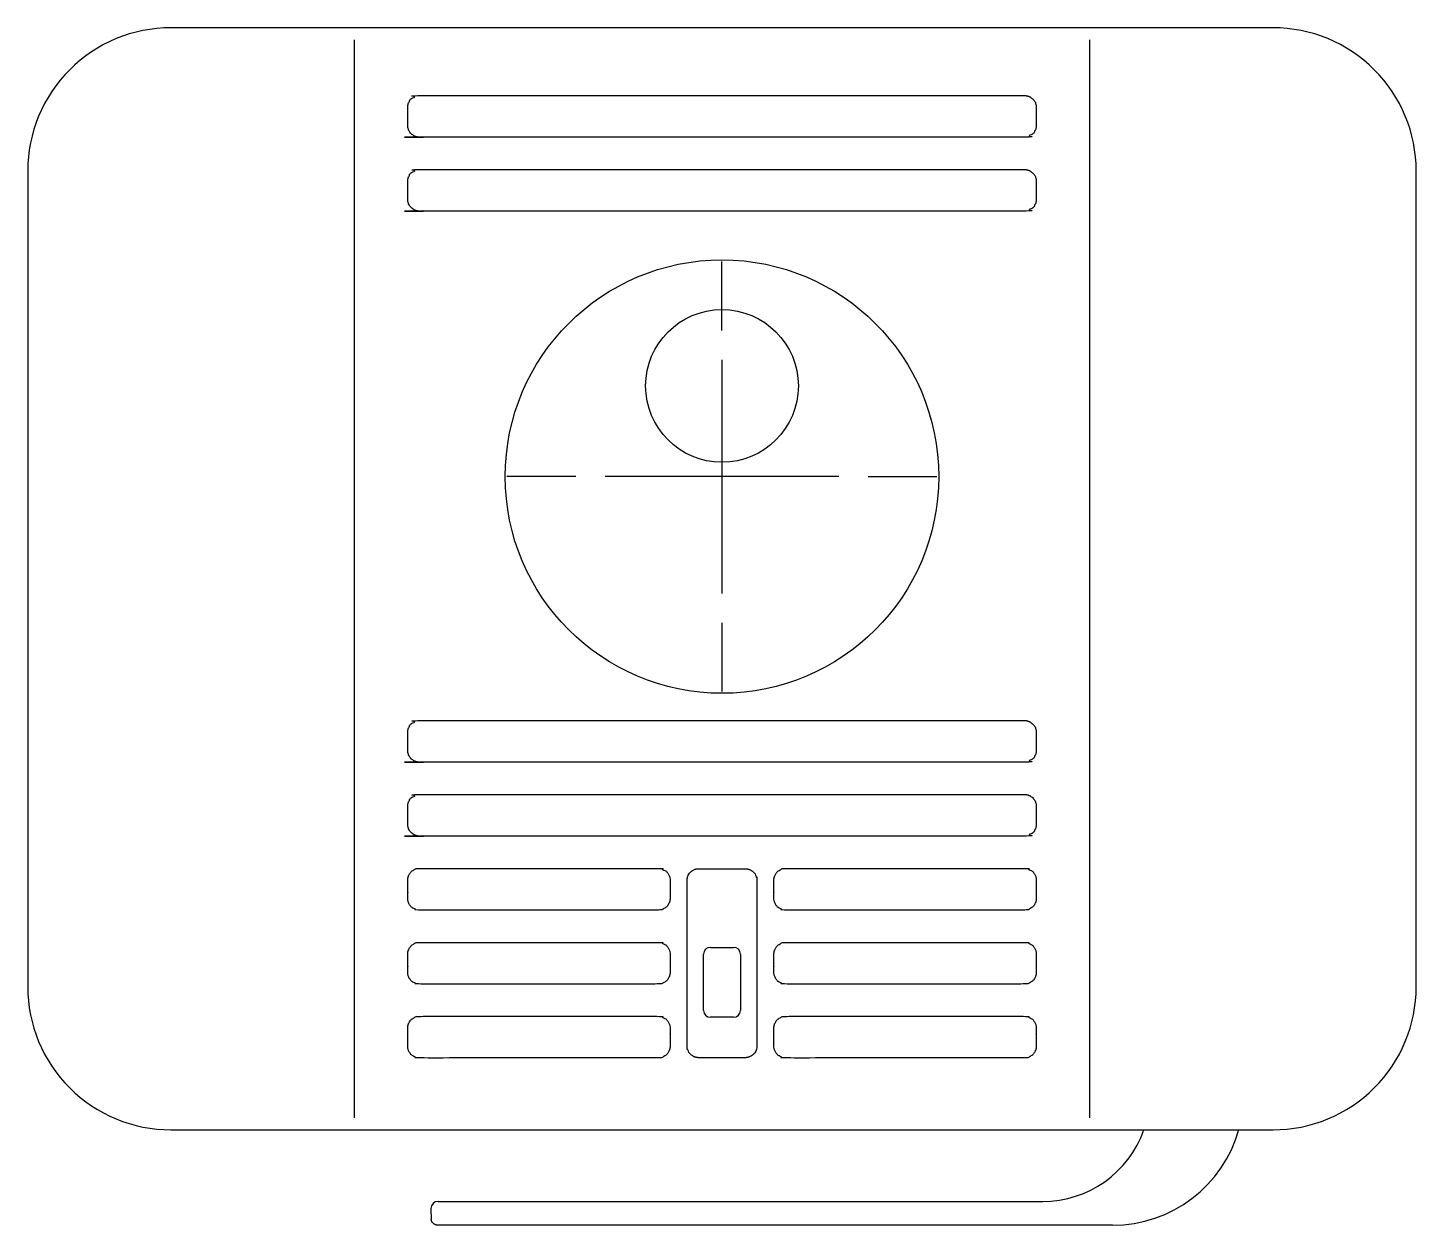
# Model space of a CAD drawing. Header units: millimetres. Extents: x 66.126 to 66.708, y 160.666 to 161.168.
import ezdxf
from ezdxf.lldxf.tags import DXFTag

# ---------------------------------------------------------------- set-up
doc = ezdxf.new("R2010")
doc.units = ezdxf.units.MM
tags = doc.linetypes.add('CENTER2', pattern=[28.575, 19.05, -3.175, 3.175, -3.175]).pattern_tags.tags
tags[10:11] = [DXFTag(74, 4), DXFTag(75, 0), DXFTag(340, '0'), DXFTag(46, 0.0), DXFTag(50, 0.0), DXFTag(44, 0.0), DXFTag(45, 0.0)]
tags[8:9] = [DXFTag(74, 4), DXFTag(75, 0), DXFTag(340, '0'), DXFTag(46, 0.0), DXFTag(50, 0.0), DXFTag(44, 0.0), DXFTag(45, 0.0)]
tags[6:7] = [DXFTag(74, 4), DXFTag(75, 0), DXFTag(340, '0'), DXFTag(46, 0.0), DXFTag(50, 0.0), DXFTag(44, 0.0), DXFTag(45, 0.0)]
tags[4:5] = [DXFTag(74, 4), DXFTag(75, 0), DXFTag(340, '0'), DXFTag(46, 0.0), DXFTag(50, 0.0), DXFTag(44, 0.0), DXFTag(45, 0.0)]

# ---------------------------------------------------------------- blocks, each defined once
blk = doc.blocks.new('*U47')
at = {"color": 0}
for p, q in [((-0.154, -0.457), (-0.154, -0.005)), ((0.154, -0.005), (0.154, -0.457)), ((-0.0077, -0.41196), (-0.0077, -0.38833)), ((-0.00488, -0.38551), (0.00488, -0.38551)), ((0.0077, -0.38833), (0.0077, -0.41196)), ((0.00488, -0.41478), (-0.00488, -0.41478)), ((-0.119, -0.492), (-0.116, -0.492)), ((-0.116, -0.492), (0.13446, -0.492)), ((-0.122, -0.495), (-0.12195, -0.49954)), ((-0.116, -0.502), (-0.119, -0.502)), ((0.16374, -0.502), (-0.116, -0.502))]:
    blk.add_line(p, q, dxfattribs=at)
at = {"color": 0, "linetype": 'CENTER2'}
for p, q in [((0, -0.1269), (0, -0.09803)), ((0, -0.13915), (0, -0.23715)), ((-0.06125, -0.18815), (-0.09012, -0.18815)), ((0.049, -0.18815), (-0.049, -0.18815)), ((0.06125, -0.18815), (0.09012, -0.18815)), ((0, -0.2494), (0, -0.27827))]:
    blk.add_line(p, q, dxfattribs=at)
at = {"color": 0}
blk.add_lwpolyline([(0.231, 0), (-0.231, 0, 0.414214), (-0.291, -0.06), (-0.291, -0.402, 0.414214), (-0.231, -0.462), (0.231, -0.462, 0.414214), (0.291, -0.402), (0.291, -0.06, 0.414214)], format="xyb", close=True, dxfattribs=at)
for centre, radius in [((0, -0.18815), 0.09085), ((0, -0.15015), 0.032)]:
    blk.add_circle(centre, radius, dxfattribs=at)
for centre, radius, start, end in [((0.13446, -0.447), 0.045, 270, 340.52878), ((0.16374, -0.447), 0.055, 270.00003, 344.37106), ((0.13446, -0.447), 0.045, 340.15417, 340.5004), ((-0.119, -0.495), 0.003, 90, 180)]:
    blk.add_arc(centre, radius, start, end, dxfattribs=at)
for centre, major_axis in [((-0.00451, -0.38871), (0.00239, -0.00239)), ((0.00451, -0.38871), (-0.00239, -0.00239)), ((-0.00451, -0.41159), (0.00239, 0.00239)), ((0.00451, -0.41159), (-0.00239, 0.00239))]:
    blk.add_ellipse(centre, major_axis=major_axis, ratio=0.889126, start_param=2.414818, end_param=3.868368, dxfattribs=at)
for points, weights, knots in [([(0.12678, -0.02841), (0, -0.02841), (-0.12678, -0.02841), (-0.13173, -0.02841), (-0.13173, -0.03336), (-0.13173, -0.03715), (-0.13173, -0.04094), (-0.13173, -0.04589), (-0.12678, -0.04589), (0, -0.04589), (0.12678, -0.04589), (0.13174, -0.04589), (0.13174, -0.04094), (0.13174, -0.03715), (0.13174, -0.03336), (0.13174, -0.02841), (0.12678, -0.02841)], [1, 1, 1, 0.713921967736, 1, 1, 1, 0.713921967736, 1, 1, 1, 0.713921967736, 1, 1, 1, 0.713921967736, 1], [0, 0, 0, 1, 1, 2.551426, 2.551426, 3.551426, 3.551426, 5.102852, 5.102852, 6.102852, 6.102852, 7.654278, 7.654278, 8.654278, 8.654278, 10.205704, 10.205704, 10.205704]), ([(0.12678, -0.05941), (0, -0.05941), (-0.12678, -0.05941), (-0.13173, -0.05941), (-0.13173, -0.06436), (-0.13173, -0.06815), (-0.13173, -0.07194), (-0.13173, -0.07689), (-0.12678, -0.07689), (0, -0.07689), (0.12678, -0.07689), (0.13174, -0.07689), (0.13174, -0.07194), (0.13174, -0.06815), (0.13174, -0.06436), (0.13174, -0.05941), (0.12678, -0.05941)], [1, 1, 1, 0.713921967736, 1, 1, 1, 0.713921967736, 1, 1, 1, 0.713921967736, 1, 1, 1, 0.713921967736, 1], [0, 0, 0, 1, 1, 2.551426, 2.551426, 3.551426, 3.551426, 5.102852, 5.102852, 6.102852, 6.102852, 7.654278, 7.654278, 8.654278, 8.654278, 10.205704, 10.205704, 10.205704]), ([(0.12678, -0.29041), (0, -0.29041), (-0.12678, -0.29041), (-0.13173, -0.29041), (-0.13173, -0.29536), (-0.13173, -0.29915), (-0.13173, -0.30294), (-0.13173, -0.30789), (-0.12678, -0.30789), (0, -0.30789), (0.12678, -0.30789), (0.13174, -0.30789), (0.13174, -0.30294), (0.13174, -0.29915), (0.13174, -0.29536), (0.13174, -0.29041), (0.12678, -0.29041)], [1, 1, 1, 0.713921967736, 1, 1, 1, 0.713921967736, 1, 1, 1, 0.713921967736, 1, 1, 1, 0.713921967736, 1], [0, 0, 0, 1, 1, 2.551426, 2.551426, 3.551426, 3.551426, 5.102852, 5.102852, 6.102852, 6.102852, 7.654278, 7.654278, 8.654278, 8.654278, 10.205704, 10.205704, 10.205704]), ([(0.12678, -0.32141), (0, -0.32141), (-0.12678, -0.32141), (-0.13173, -0.32141), (-0.13173, -0.32636), (-0.13173, -0.33015), (-0.13173, -0.33394), (-0.13173, -0.33889), (-0.12678, -0.33889), (0, -0.33889), (0.12678, -0.33889), (0.13174, -0.33889), (0.13174, -0.33394), (0.13174, -0.33015), (0.13174, -0.32636), (0.13174, -0.32141), (0.12678, -0.32141)], [1, 1, 1, 0.713921967736, 1, 1, 1, 0.713921967736, 1, 1, 1, 0.713921967736, 1, 1, 1, 0.713921967736, 1], [0, 0, 0, 1, 1, 2.551426, 2.551426, 3.551426, 3.551426, 5.102852, 5.102852, 6.102852, 6.102852, 7.654278, 7.654278, 8.654278, 8.654278, 10.205704, 10.205704, 10.205704]), ([(-0.02176, -0.36494), (-0.02176, -0.36115), (-0.02176, -0.35736), (-0.02176, -0.35241), (-0.02671, -0.35241), (-0.07675, -0.35241), (-0.12678, -0.35241), (-0.13173, -0.35241), (-0.13173, -0.35736), (-0.13173, -0.36115), (-0.13173, -0.36494), (-0.13173, -0.36989), (-0.12678, -0.36989), (-0.07675, -0.36989), (-0.02671, -0.36989), (-0.02176, -0.36989), (-0.02176, -0.36494)], [1, 1, 1, 0.713921967736, 1, 1, 1, 0.713921967736, 1, 1, 1, 0.713921967736, 1, 1, 1, 0.713921967736, 1], [0, 0, 0, 1, 1, 2.551426, 2.551426, 3.551426, 3.551426, 5.102852, 5.102852, 6.102852, 6.102852, 7.654278, 7.654278, 8.654278, 8.654278, 10.205704, 10.205704, 10.205704]), ([(0.00973, -0.35253), (0, -0.35253), (-0.00973, -0.35253), (-0.01462, -0.35253), (-0.01462, -0.35742), (-0.01462, -0.39215), (-0.01462, -0.42688), (-0.01462, -0.43177), (-0.00973, -0.43177), (0, -0.43177), (0.00973, -0.43177), (0.01462, -0.43177), (0.01462, -0.42688), (0.01462, -0.39215), (0.01462, -0.35742), (0.01462, -0.35253), (0.00973, -0.35253)], [1, 1, 1, 0.722228243417, 1, 1, 1, 0.722228243417, 1, 1, 1, 0.722228243417, 1, 1, 1, 0.722228243417, 1], [0, 0, 0, 1, 1, 2.527556, 2.527556, 3.527556, 3.527556, 5.055111, 5.055111, 6.055111, 6.055111, 7.582667, 7.582667, 8.582667, 8.582667, 10.110222, 10.110222, 10.110222]), ([(0.13174, -0.36494), (0.13174, -0.36115), (0.13174, -0.35736), (0.13174, -0.35241), (0.12679, -0.35241), (0.07675, -0.35241), (0.02671, -0.35241), (0.02176, -0.35241), (0.02176, -0.35736), (0.02176, -0.36115), (0.02176, -0.36494), (0.02176, -0.36989), (0.02671, -0.36989), (0.07675, -0.36989), (0.12679, -0.36989), (0.13174, -0.36989), (0.13174, -0.36494)], [1, 1, 1, 0.713921967736, 1, 1, 1, 0.713921967736, 1, 1, 1, 0.713921967736, 1, 1, 1, 0.713921967736, 1], [0, 0, 0, 1, 1, 2.551426, 2.551426, 3.551426, 3.551426, 5.102852, 5.102852, 6.102852, 6.102852, 7.654278, 7.654278, 8.654278, 8.654278, 10.205704, 10.205704, 10.205704]), ([(-0.02176, -0.39594), (-0.02176, -0.39215), (-0.02176, -0.38836), (-0.02176, -0.38341), (-0.02671, -0.38341), (-0.07675, -0.38341), (-0.12678, -0.38341), (-0.13173, -0.38341), (-0.13173, -0.38836), (-0.13173, -0.39215), (-0.13173, -0.39594), (-0.13173, -0.40089), (-0.12678, -0.40089), (-0.07675, -0.40089), (-0.02671, -0.40089), (-0.02176, -0.40089), (-0.02176, -0.39594)], [1, 1, 1, 0.713921967736, 1, 1, 1, 0.713921967736, 1, 1, 1, 0.713921967736, 1, 1, 1, 0.713921967736, 1], [0, 0, 0, 1, 1, 2.551426, 2.551426, 3.551426, 3.551426, 5.102852, 5.102852, 6.102852, 6.102852, 7.654278, 7.654278, 8.654278, 8.654278, 10.205704, 10.205704, 10.205704]), ([(0.13174, -0.39594), (0.13174, -0.39215), (0.13174, -0.38836), (0.13174, -0.38341), (0.12679, -0.38341), (0.07675, -0.38341), (0.02671, -0.38341), (0.02176, -0.38341), (0.02176, -0.38836), (0.02176, -0.39215), (0.02176, -0.39594), (0.02176, -0.40089), (0.02671, -0.40089), (0.07675, -0.40089), (0.12679, -0.40089), (0.13174, -0.40089), (0.13174, -0.39594)], [1, 1, 1, 0.713921967736, 1, 1, 1, 0.713921967736, 1, 1, 1, 0.713921967736, 1, 1, 1, 0.713921967736, 1], [0, 0, 0, 1, 1, 2.551426, 2.551426, 3.551426, 3.551426, 5.102852, 5.102852, 6.102852, 6.102852, 7.654278, 7.654278, 8.654278, 8.654278, 10.205704, 10.205704, 10.205704]), ([(-0.02176, -0.42694), (-0.02176, -0.42315), (-0.02176, -0.41936), (-0.02176, -0.41441), (-0.02671, -0.41441), (-0.07675, -0.41441), (-0.12678, -0.41441), (-0.13173, -0.41441), (-0.13173, -0.41936), (-0.13173, -0.42315), (-0.13173, -0.42694), (-0.13173, -0.43189), (-0.12678, -0.43189), (-0.07675, -0.43189), (-0.02671, -0.43189), (-0.02176, -0.43189), (-0.02176, -0.42694)], [1, 1, 1, 0.713921967736, 1, 1, 1, 0.713921967736, 1, 1, 1, 0.713921967736, 1, 1, 1, 0.713921967736, 1], [0, 0, 0, 1, 1, 2.551426, 2.551426, 3.551426, 3.551426, 5.102852, 5.102852, 6.102852, 6.102852, 7.654278, 7.654278, 8.654278, 8.654278, 10.205704, 10.205704, 10.205704]), ([(0.13174, -0.42694), (0.13174, -0.42315), (0.13174, -0.41936), (0.13174, -0.41441), (0.12679, -0.41441), (0.07675, -0.41441), (0.02671, -0.41441), (0.02176, -0.41441), (0.02176, -0.41936), (0.02176, -0.42315), (0.02176, -0.42694), (0.02176, -0.43189), (0.02671, -0.43189), (0.07675, -0.43189), (0.12679, -0.43189), (0.13174, -0.43189), (0.13174, -0.42694)], [1, 1, 1, 0.713921967736, 1, 1, 1, 0.713921967736, 1, 1, 1, 0.713921967736, 1, 1, 1, 0.713921967736, 1], [0, 0, 0, 1, 1, 2.551426, 2.551426, 3.551426, 3.551426, 5.102852, 5.102852, 6.102852, 6.102852, 7.654278, 7.654278, 8.654278, 8.654278, 10.205704, 10.205704, 10.205704])]:
    blk.add_rational_spline(points, weights, degree=2, knots=knots, dxfattribs=at)
blk.add_rational_spline([(-0.119, -0.502), (-0.1215, -0.502), (-0.12195, -0.49954)], [1, 0.743486209651, 0.936278312458], degree=2, dxfattribs=at)

msp = doc.modelspace()

# ---------------------------------------------------------------- block references
at = {"rotation": 359.9999999882541}
msp.add_blockref('*U47', (66.41691, 161.16779), dxfattribs=at)

doc.saveas('drawing.dxf')
